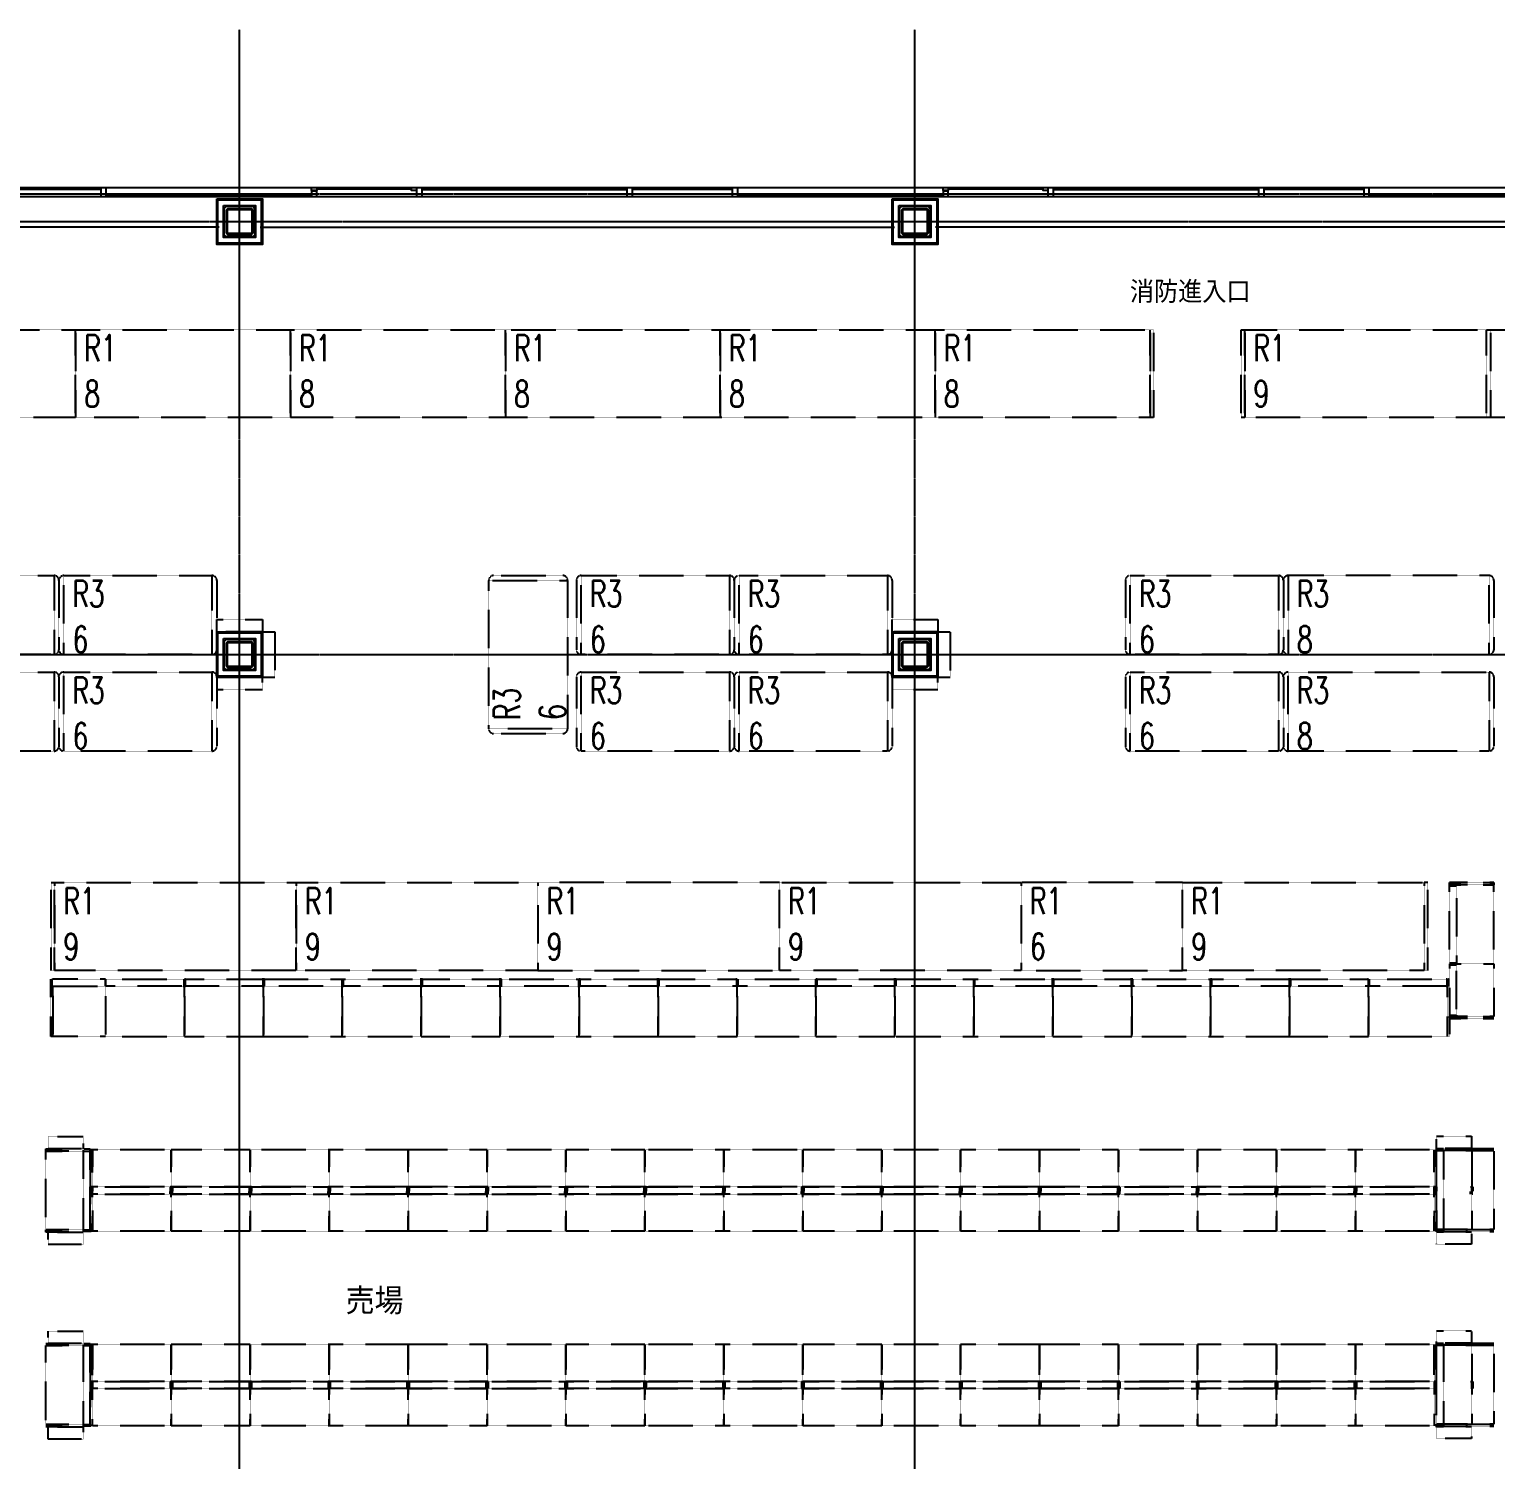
# Model space of a CAD drawing. Header units: millimetres. Extents: x 0 to 181737, y 0 to 59400.
# Drawn here: x 137617 to 154336, y 30149 to 46450 of the extents above; entities that cross this region are included whole.
import ezdxf
from ezdxf.enums import TextEntityAlignment as Align

# ---------------------------------------------------------------- set-up
doc = ezdxf.new("R2010")
doc.units = ezdxf.units.MM
doc.header["$LTSCALE"] = 0.2
doc.linetypes.add('CENTER', pattern=[50.8, 31.75, -6.35, 6.35, -6.35])
doc.linetypes.add('HIDDEN', pattern=[9.525, 6.35, -3.175])
doc.layers.get('Defpoints').update_dxf_attribs({"color": 5})
for name, color, linetype in [('A_什器', 9, 'HIDDEN'), ('A_室名', 8, 'Continuous'), ('A_建築', 8, 'Continuous')]:
    doc.layers.add(name, color=color, linetype=linetype)
doc.layers.add('A_通芯', color=8, linetype='CENTER', plot=False)
doc.styles.get("Standard").update_dxf_attribs({"font": 'simplex.shx', "width": 0.8, "bigfont": 'extfont2.shx'})

msp = doc.modelspace()

# ---------------------------------------------------------------- linework, layer by layer
at = {"layer": 'A_什器'}
for p, q in [((137954.78, 40170), (137954.78, 39380)), ((137954.78, 40170), (137954.78, 39380)), ((139754.78, 40170), (139754.78, 39380)), ((142909.78, 40225), (143699.78, 40225)), ((143854.78, 40170), (143854.78, 39380)), ((145654.78, 40170), (145654.78, 39380)), ((145654.78, 40170), (145654.78, 39380)), ((147454.78, 40170), (147454.78, 39380)), ((150114.8, 40170), (150114.8, 39380)), ((151914.8, 40170), (151914.8, 39380)), ((151914.8, 40170), (151914.8, 39380)), ((154314.8, 40170), (154314.8, 39380)), ((137954.78, 39070), (137954.78, 38280)), ((137954.78, 39070), (137954.78, 38280)), ((139754.78, 39070), (139754.78, 38280)), ((143854.78, 39070), (143854.78, 38280)), ((145654.78, 39070), (145654.78, 38280)), ((145654.78, 39070), (145654.78, 38280)), ((147454.78, 39070), (147454.78, 38280)), ((150114.8, 39070), (150114.8, 38280)), ((151914.8, 39070), (151914.8, 38280)), ((151914.8, 39070), (151914.8, 38280)), ((154314.8, 39070), (154314.8, 38280)), ((142909.78, 38425), (143699.78, 38425)), ((154314.75, 36725.1), (153810.75, 36725.1)), ((153810.75, 36700.1), (154314.75, 36700.1)), ((154314.75, 36700.1), (153890.75, 36700.1)), ((153810.75, 35200.1), (154314.75, 35200.1)), ((154314.75, 35175.1), (153810.75, 35175.1)), ((154314.75, 35200.1), (153890.75, 35200.1)), ((154063.26, 33671.9), (154063.26, 33256.67)), ((154050.26, 33176.67), (154050.26, 33256.67)), ((154050.26, 33256.67), (154063.26, 33256.67)), ((154063.26, 33176.67), (154050.26, 33176.67)), ((154063.26, 33176.67), (154063.26, 33256.67)), ((154063.26, 33176.67), (154063.26, 33256.67)), ((154063.26, 33256.67), (154076.26, 33256.67)), ((154063.26, 33256.67), (154063.26, 33176.67)), ((154063.26, 33256.67), (154063.26, 33176.67)), ((154063.26, 33176.67), (154063.26, 32771.9)), ((154076.26, 33176.67), (154063.26, 33176.67)), ((154076.26, 33256.67), (154076.26, 33176.67)), ((154063.26, 31453.56), (154063.26, 31038.34)), ((154050.26, 30958.34), (154050.26, 31038.34)), ((154050.26, 31038.34), (154063.26, 31038.34)), ((154063.26, 30958.34), (154050.26, 30958.34)), ((154063.26, 30958.34), (154063.26, 31038.34)), ((154063.26, 30958.34), (154063.26, 31038.34)), ((154063.26, 31038.34), (154076.26, 31038.34)), ((154063.26, 31038.34), (154063.26, 30958.34)), ((154063.26, 31038.34), (154063.26, 30958.34)), ((154063.26, 30958.34), (154063.26, 30553.56)), ((154076.26, 30958.34), (154063.26, 30958.34)), ((154076.26, 31038.34), (154076.26, 30958.34))]:
    msp.add_line(p, q, dxfattribs=at)
for points in [[(135694.75, 43025.05), (138144.75, 43025.05), (138144.75, 42025.05), (135694.75, 42025.05)], [(138144.75, 43025.05), (140594.75, 43025.05), (140594.75, 42025.05), (138144.75, 42025.05)], [(140594.75, 43025.05), (143044.75, 43025.05), (143044.75, 42025.05), (140594.75, 42025.05)], [(143044.75, 43025.05), (145494.75, 43025.05), (145494.75, 42025.05), (143044.75, 42025.05)], [(145494.75, 43025.05), (147944.75, 43025.05), (147944.75, 42025.05), (145494.75, 42025.05)], [(147944.75, 43025.05), (150394.75, 43025.05), (150394.75, 42025.05), (147944.75, 42025.05)], [(150394.75, 43025.05), (150434.75, 43025.05), (150434.75, 42025.05), (150394.75, 42025.05)], [(151434.75, 43025.05), (151474.75, 43025.05), (151474.75, 42025.05), (151434.75, 42025.05)], [(151474.75, 43025.05), (154275.71, 43025.05), (154275.71, 42025.05), (151474.75, 42025.05)], [(154229.75, 43025.05), (156374.75, 43025.05), (156374.75, 42025.05), (154229.75, 42025.05)], [(136209.78, 40225), (137899.78, 40225), (137899.78, 39325), (136209.78, 39325)], [(138009.78, 40225), (139699.78, 40225), (139699.78, 39325), (138009.78, 39325)], [(142854.78, 38480), (142854.78, 40170), (143754.78, 40170), (143754.78, 38480)], [(143909.78, 40225), (145599.78, 40225), (145599.78, 39325), (143909.78, 39325)], [(145709.78, 40225), (147399.78, 40225), (147399.78, 39325), (145709.78, 39325)], [(150169.8, 40225), (151859.8, 40225), (151859.8, 39325), (150169.8, 39325)], [(151969.8, 39325), (154259.8, 39325), (154259.8, 40225), (151969.8, 40225)], [(139754.78, 39724.99), (140274.77, 39724.99), (140274.77, 39584.99), (139754.78, 39584.99)], [(147454.78, 39724.99), (147974.77, 39724.99), (147974.77, 39584.99), (147454.78, 39584.99)], [(140274.77, 39584.99), (140414.77, 39584.99), (140414.77, 39065), (140274.77, 39065)], [(148114.77, 39065), (147974.77, 39065), (147974.77, 39585), (148114.77, 39585)], [(136209.78, 39125), (137899.78, 39125), (137899.78, 38225), (136209.78, 38225)], [(138009.78, 39125), (139699.78, 39125), (139699.78, 38225), (138009.78, 38225)], [(143909.78, 39125), (145599.78, 39125), (145599.78, 38225), (143909.78, 38225)], [(145709.78, 39125), (147399.78, 39125), (147399.78, 38225), (145709.78, 38225)], [(151859.8, 38225), (150169.8, 38225), (150169.8, 39125), (151859.8, 39125)], [(151969.8, 39125), (154259.8, 39125), (154259.8, 38225), (151969.8, 38225)], [(140274.77, 39065), (139754.78, 39065), (139754.78, 38925), (140274.77, 38925)], [(147974.77, 39065), (147454.78, 39065), (147454.78, 38925), (147974.77, 38925)], [(137865.75, 36725.1), (137905.75, 36725.1), (137905.75, 35725.1), (137865.75, 35725.1)], [(137905.75, 36725.1), (140660.75, 36725.1), (140660.75, 35725.1), (137905.75, 35725.1)], [(140660.75, 36725.1), (143415.75, 36725.1), (143415.75, 35725.1), (140660.75, 35725.1)], [(143415.75, 35725.1), (146170.75, 35725.1), (146170.75, 36725.1), (143415.75, 36725.1)], [(146170.75, 36725.1), (148925.75, 36725.1), (148925.75, 35725.1), (146170.75, 35725.1)], [(148925.75, 35725.1), (150765.75, 35725.1), (150765.75, 36725.1), (148925.75, 36725.1)], [(150765.75, 36725.1), (153520.75, 36725.1), (153520.75, 35725.1), (150765.75, 35725.1)], [(153520.75, 35725.1), (153560.75, 35725.1), (153560.75, 36725.1), (153520.75, 36725.1)], [(153810.75, 36700.1), (153810.75, 36725.1), (154314.75, 36725.1), (154314.75, 36700.1)], [(153890.75, 36700.1), (153890.75, 36713.1), (153810.75, 36713.1), (153810.75, 36700.1)], [(153810.75, 35800.1), (153810.75, 36700.1), (153890.75, 36700.1), (153890.75, 35800.1)], [(153890.75, 36687.1), (153890.75, 36700.1), (153810.75, 36700.1), (153810.75, 36687.1)], [(154314.75, 35800.1), (154314.75, 36700.1), (153890.75, 36700.1), (153890.75, 35800.1)], [(153890.75, 35813.1), (153890.75, 35800.1), (153810.75, 35800.1), (153810.75, 35813.1)], [(153890.75, 35800.1), (153890.75, 35813.1), (153810.75, 35813.1), (153810.75, 35800.1)], [(153890.75, 35800.1), (153890.75, 35787.1), (153810.75, 35787.1), (153810.75, 35800.1)], [(153810.75, 35800.1), (153810.75, 35200.1), (153890.75, 35200.1), (153890.75, 35800.1)], [(153890.75, 35787.1), (153890.75, 35800.1), (153810.75, 35800.1), (153810.75, 35787.1)], [(154314.75, 35800.1), (154314.75, 35200.1), (153890.75, 35200.1), (153890.75, 35800.1)], [(137885.75, 34971.1), (137860.75, 34971.1), (137860.75, 35625.1), (137885.75, 35625.1)], [(137885.75, 35545.1), (137872.75, 35545.1), (137872.75, 35625.1), (137885.75, 35625.1)], [(138485.75, 35625.1), (137885.75, 35625.1), (137885.75, 35545.1), (138485.75, 35545.1)], [(138472.75, 35545.1), (138485.75, 35545.1), (138485.75, 35625.1), (138472.75, 35625.1)], [(138498.75, 35545.1), (138485.75, 35545.1), (138485.75, 35625.1), (138498.75, 35625.1)], [(138485.75, 35625.1), (139385.75, 35625.1), (139385.75, 35545.1), (138485.75, 35545.1)], [(139372.75, 35545.1), (139385.75, 35545.1), (139385.75, 35625.1), (139372.75, 35625.1)], [(139385.75, 35545.1), (139398.75, 35545.1), (139398.75, 35625.1), (139385.75, 35625.1)], [(139385.75, 35625.1), (140285.75, 35625.1), (140285.75, 35545.1), (139385.75, 35545.1)], [(140272.75, 35545.1), (140285.75, 35545.1), (140285.75, 35625.1), (140272.75, 35625.1)], [(140285.75, 35545.1), (140298.75, 35545.1), (140298.75, 35625.1), (140285.75, 35625.1)], [(140285.75, 35625.1), (141185.75, 35625.1), (141185.75, 35545.1), (140285.75, 35545.1)], [(141172.75, 35545.1), (141185.75, 35545.1), (141185.75, 35625.1), (141172.75, 35625.1)], [(141185.75, 35545.1), (141198.75, 35545.1), (141198.75, 35625.1), (141185.75, 35625.1)], [(141185.75, 35625.1), (142085.75, 35625.1), (142085.75, 35545.1), (141185.75, 35545.1)], [(142072.75, 35545.1), (142085.75, 35545.1), (142085.75, 35625.1), (142072.75, 35625.1)], [(142085.75, 35545.1), (142098.75, 35545.1), (142098.75, 35625.1), (142085.75, 35625.1)], [(142085.75, 35625.1), (142985.75, 35625.1), (142985.75, 35545.1), (142085.75, 35545.1)], [(142972.75, 35545.1), (142985.75, 35545.1), (142985.75, 35625.1), (142972.75, 35625.1)], [(142985.75, 35545.1), (142998.75, 35545.1), (142998.75, 35625.1), (142985.75, 35625.1)], [(142985.75, 35625.1), (143885.75, 35625.1), (143885.75, 35545.1), (142985.75, 35545.1)], [(143872.75, 35545.1), (143885.75, 35545.1), (143885.75, 35625.1), (143872.75, 35625.1)], [(143885.75, 35545.1), (143898.75, 35545.1), (143898.75, 35625.1), (143885.75, 35625.1)], [(143885.75, 35625.1), (144785.75, 35625.1), (144785.75, 35545.1), (143885.75, 35545.1)], [(144772.75, 35545.1), (144785.75, 35545.1), (144785.75, 35625.1), (144772.75, 35625.1)], [(144785.75, 35545.1), (144798.75, 35545.1), (144798.75, 35625.1), (144785.75, 35625.1)], [(144785.75, 35625.1), (145685.75, 35625.1), (145685.75, 35545.1), (144785.75, 35545.1)], [(145672.75, 35545.1), (145685.75, 35545.1), (145685.75, 35625.1), (145672.75, 35625.1)], [(145685.75, 35545.1), (145698.75, 35545.1), (145698.75, 35625.1), (145685.75, 35625.1)], [(145685.75, 35625.1), (146585.75, 35625.1), (146585.75, 35545.1), (145685.75, 35545.1)], [(146572.75, 35545.1), (146585.75, 35545.1), (146585.75, 35625.1), (146572.75, 35625.1)], [(146585.75, 35545.1), (146598.75, 35545.1), (146598.75, 35625.1), (146585.75, 35625.1)], [(146585.75, 35625.1), (147485.75, 35625.1), (147485.75, 35545.1), (146585.75, 35545.1)], [(147472.75, 35545.1), (147485.75, 35545.1), (147485.75, 35625.1), (147472.75, 35625.1)], [(147485.75, 35545.1), (147498.75, 35545.1), (147498.75, 35625.1), (147485.75, 35625.1)], [(147485.75, 35625.1), (148385.75, 35625.1), (148385.75, 35545.1), (147485.75, 35545.1)], [(148372.75, 35545.1), (148385.75, 35545.1), (148385.75, 35625.1), (148372.75, 35625.1)], [(148385.75, 35545.1), (148398.75, 35545.1), (148398.75, 35625.1), (148385.75, 35625.1)], [(148385.75, 35625.1), (149285.75, 35625.1), (149285.75, 35545.1), (148385.75, 35545.1)], [(149272.75, 35545.1), (149285.75, 35545.1), (149285.75, 35625.1), (149272.75, 35625.1)], [(149285.75, 35545.1), (149298.75, 35545.1), (149298.75, 35625.1), (149285.75, 35625.1)], [(149285.75, 35625.1), (150185.75, 35625.1), (150185.75, 35545.1), (149285.75, 35545.1)], [(150172.75, 35545.1), (150185.75, 35545.1), (150185.75, 35625.1), (150172.75, 35625.1)], [(150185.75, 35545.1), (150198.75, 35545.1), (150198.75, 35625.1), (150185.75, 35625.1)], [(150185.75, 35625.1), (151085.75, 35625.1), (151085.75, 35545.1), (150185.75, 35545.1)], [(151072.75, 35545.1), (151085.75, 35545.1), (151085.75, 35625.1), (151072.75, 35625.1)], [(151085.75, 35545.1), (151098.75, 35545.1), (151098.75, 35625.1), (151085.75, 35625.1)], [(151085.75, 35625.1), (151985.75, 35625.1), (151985.75, 35545.1), (151085.75, 35545.1)], [(151972.75, 35545.1), (151985.75, 35545.1), (151985.75, 35625.1), (151972.75, 35625.1)], [(151985.75, 35545.1), (151998.75, 35545.1), (151998.75, 35625.1), (151985.75, 35625.1)], [(151985.75, 35625.1), (152885.75, 35625.1), (152885.75, 35545.1), (151985.75, 35545.1)], [(152872.75, 35545.1), (152885.75, 35545.1), (152885.75, 35625.1), (152872.75, 35625.1)], [(152885.75, 35545.1), (152898.75, 35545.1), (152898.75, 35625.1), (152885.75, 35625.1)], [(152885.75, 35625.1), (153785.75, 35625.1), (153785.75, 35545.1), (152885.75, 35545.1)], [(153772.75, 35545.1), (153785.75, 35545.1), (153785.75, 35625.1), (153772.75, 35625.1)], [(153785.75, 35545.1), (153798.75, 35545.1), (153798.75, 35625.1), (153785.75, 35625.1)], [(153785.75, 35625.1), (153810.75, 35625.1), (153810.75, 34971.1), (153785.75, 34971.1)], [(138485.75, 34971.1), (137885.75, 34971.1), (137885.75, 35545.1), (138485.75, 35545.1)], [(138485.75, 34971.1), (139385.75, 34971.1), (139385.75, 35545.1), (138485.75, 35545.1)], [(139385.75, 34971.1), (140285.75, 34971.1), (140285.75, 35545.1), (139385.75, 35545.1)], [(140285.75, 34971.1), (141185.75, 34971.1), (141185.75, 35545.1), (140285.75, 35545.1)], [(141185.75, 34971.1), (142085.75, 34971.1), (142085.75, 35545.1), (141185.75, 35545.1)], [(142085.75, 34971.1), (142985.75, 34971.1), (142985.75, 35545.1), (142085.75, 35545.1)], [(142985.75, 34971.1), (143885.75, 34971.1), (143885.75, 35545.1), (142985.75, 35545.1)], [(143885.75, 34971.1), (144785.75, 34971.1), (144785.75, 35545.1), (143885.75, 35545.1)], [(144785.75, 34971.1), (145685.75, 34971.1), (145685.75, 35545.1), (144785.75, 35545.1)], [(145685.75, 34971.1), (146585.75, 34971.1), (146585.75, 35545.1), (145685.75, 35545.1)], [(146585.75, 34971.1), (147485.75, 34971.1), (147485.75, 35545.1), (146585.75, 35545.1)], [(147485.75, 34971.1), (148385.75, 34971.1), (148385.75, 35545.1), (147485.75, 35545.1)], [(148385.75, 34971.1), (149285.75, 34971.1), (149285.75, 35545.1), (148385.75, 35545.1)], [(149285.75, 34971.1), (150185.75, 34971.1), (150185.75, 35545.1), (149285.75, 35545.1)], [(150185.75, 34971.1), (151085.75, 34971.1), (151085.75, 35545.1), (150185.75, 35545.1)], [(151085.75, 34971.1), (151985.75, 34971.1), (151985.75, 35545.1), (151085.75, 35545.1)], [(151985.75, 34971.1), (152885.75, 34971.1), (152885.75, 35545.1), (151985.75, 35545.1)], [(152885.75, 34971.1), (153785.75, 34971.1), (153785.75, 35545.1), (152885.75, 35545.1)], [(153890.75, 35213.1), (153890.75, 35200.1), (153810.75, 35200.1), (153810.75, 35213.1)], [(153890.75, 35200.1), (153890.75, 35187.1), (153810.75, 35187.1), (153810.75, 35200.1)], [(153810.75, 35200.1), (153810.75, 35175.1), (154314.75, 35175.1), (154314.75, 35200.1)], [(137832.28, 33831.67), (138232.28, 33831.67), (138232.28, 33691.67), (137832.28, 33691.67)], [(153660.75, 33836.9), (154060.75, 33836.9), (154060.75, 33696.9), (153660.75, 33696.9)], [(137806.75, 33691.67), (138310.75, 33691.67), (138310.75, 33666.67), (137806.75, 33666.67)], [(137806.75, 33666.67), (138310.75, 33666.67), (138310.75, 32766.67), (137806.75, 32766.67)], [(138310.75, 33679.17), (138230.75, 33679.17), (138230.75, 32753.67), (138310.75, 32753.67)], [(138335.75, 33680.67), (138310.75, 33680.67), (138310.75, 33176.67), (138335.75, 33176.67)], [(139235.75, 33680.67), (138335.75, 33680.67), (138335.75, 33256.67), (139235.75, 33256.67)], [(140135.75, 33680.67), (139235.75, 33680.67), (139235.75, 33256.67), (140135.75, 33256.67)], [(141035.75, 33680.67), (140135.75, 33680.67), (140135.75, 33256.67), (141035.75, 33256.67)], [(141935.75, 33680.67), (141035.75, 33680.67), (141035.75, 33256.67), (141935.75, 33256.67)], [(142835.75, 33680.67), (141935.75, 33680.67), (141935.75, 33256.67), (142835.75, 33256.67)], [(143735.75, 33680.67), (142835.75, 33680.67), (142835.75, 33256.67), (143735.75, 33256.67)], [(144635.75, 33680.67), (143735.75, 33680.67), (143735.75, 33256.67), (144635.75, 33256.67)], [(145535.75, 33680.67), (144635.75, 33680.67), (144635.75, 33256.67), (145535.75, 33256.67)], [(146435.75, 33680.67), (145535.75, 33680.67), (145535.75, 33256.67), (146435.75, 33256.67)], [(147335.75, 33680.67), (146435.75, 33680.67), (146435.75, 33256.67), (147335.75, 33256.67)], [(148235.75, 33680.67), (147335.75, 33680.67), (147335.75, 33256.67), (148235.75, 33256.67)], [(149135.75, 33680.67), (148235.75, 33680.67), (148235.75, 33256.67), (149135.75, 33256.67)], [(150035.75, 33680.67), (149135.75, 33680.67), (149135.75, 33256.67), (150035.75, 33256.67)], [(150935.75, 33680.67), (150035.75, 33680.67), (150035.75, 33256.67), (150935.75, 33256.67)], [(151835.75, 33680.67), (150935.75, 33680.67), (150935.75, 33256.67), (151835.75, 33256.67)], [(152735.75, 33680.67), (151835.75, 33680.67), (151835.75, 33256.67), (152735.75, 33256.67)], [(153635.75, 33680.67), (152735.75, 33680.67), (152735.75, 33256.67), (153635.75, 33256.67)], [(153660.75, 33680.67), (153635.75, 33680.67), (153635.75, 33176.67), (153660.75, 33176.67)], [(153660.75, 33696.9), (154314.75, 33696.9), (154314.75, 33671.9), (153660.75, 33671.9)], [(153660.75, 33684.9), (153740.75, 33684.9), (153740.75, 32758.9), (153660.75, 32758.9)], [(153660.75, 33671.9), (154314.75, 33671.9), (154314.75, 32771.9), (153660.75, 32771.9)], [(138335.75, 32752.67), (138310.75, 32752.67), (138310.75, 33256.67), (138335.75, 33256.67)], [(138335.75, 33176.67), (138322.75, 33176.67), (138322.75, 33256.67), (138335.75, 33256.67)], [(138335.75, 33256.67), (138322.75, 33256.67), (138322.75, 33176.67), (138335.75, 33176.67)], [(139235.75, 33256.67), (138335.75, 33256.67), (138335.75, 33176.67), (139235.75, 33176.67)], [(139235.75, 33176.67), (138335.75, 33176.67), (138335.75, 33256.67), (139235.75, 33256.67)], [(139235.75, 32752.67), (138335.75, 32752.67), (138335.75, 33176.67), (139235.75, 33176.67)], [(139235.75, 33176.67), (139222.75, 33176.67), (139222.75, 33256.67), (139235.75, 33256.67)], [(139235.75, 33256.67), (139222.75, 33256.67), (139222.75, 33176.67), (139235.75, 33176.67)], [(139235.75, 33176.67), (139248.75, 33176.67), (139248.75, 33256.67), (139235.75, 33256.67)], [(139235.75, 33256.67), (139248.75, 33256.67), (139248.75, 33176.67), (139235.75, 33176.67)], [(140135.75, 33256.67), (139235.75, 33256.67), (139235.75, 33176.67), (140135.75, 33176.67)], [(140135.75, 33176.67), (139235.75, 33176.67), (139235.75, 33256.67), (140135.75, 33256.67)], [(140135.75, 32752.67), (139235.75, 32752.67), (139235.75, 33176.67), (140135.75, 33176.67)], [(140135.75, 33176.67), (140122.75, 33176.67), (140122.75, 33256.67), (140135.75, 33256.67)], [(140135.75, 33256.67), (140122.75, 33256.67), (140122.75, 33176.67), (140135.75, 33176.67)], [(141035.75, 33256.67), (140135.75, 33256.67), (140135.75, 33176.67), (141035.75, 33176.67)], [(140148.75, 33176.67), (140135.75, 33176.67), (140135.75, 33256.67), (140148.75, 33256.67)], [(141035.75, 33176.67), (140135.75, 33176.67), (140135.75, 33256.67), (141035.75, 33256.67)], [(140148.75, 33256.67), (140135.75, 33256.67), (140135.75, 33176.67), (140148.75, 33176.67)], [(141035.75, 32752.67), (140135.75, 32752.67), (140135.75, 33176.67), (141035.75, 33176.67)], [(141035.75, 33176.67), (141022.75, 33176.67), (141022.75, 33256.67), (141035.75, 33256.67)], [(141035.75, 33256.67), (141022.75, 33256.67), (141022.75, 33176.67), (141035.75, 33176.67)], [(141935.75, 33256.67), (141035.75, 33256.67), (141035.75, 33176.67), (141935.75, 33176.67)], [(141048.75, 33176.67), (141035.75, 33176.67), (141035.75, 33256.67), (141048.75, 33256.67)], [(141935.75, 33176.67), (141035.75, 33176.67), (141035.75, 33256.67), (141935.75, 33256.67)], [(141048.75, 33256.67), (141035.75, 33256.67), (141035.75, 33176.67), (141048.75, 33176.67)], [(141935.75, 32752.67), (141035.75, 32752.67), (141035.75, 33176.67), (141935.75, 33176.67)], [(141935.75, 33176.67), (141922.75, 33176.67), (141922.75, 33256.67), (141935.75, 33256.67)], [(141935.75, 33256.67), (141922.75, 33256.67), (141922.75, 33176.67), (141935.75, 33176.67)], [(141948.75, 33176.67), (141935.75, 33176.67), (141935.75, 33256.67), (141948.75, 33256.67)], [(141948.75, 33256.67), (141935.75, 33256.67), (141935.75, 33176.67), (141948.75, 33176.67)], [(142835.75, 33256.67), (141935.75, 33256.67), (141935.75, 33176.67), (142835.75, 33176.67)], [(142835.75, 33176.67), (141935.75, 33176.67), (141935.75, 33256.67), (142835.75, 33256.67)], [(142835.75, 32752.67), (141935.75, 32752.67), (141935.75, 33176.67), (142835.75, 33176.67)], [(142835.75, 33176.67), (142822.75, 33176.67), (142822.75, 33256.67), (142835.75, 33256.67)], [(142835.75, 33256.67), (142822.75, 33256.67), (142822.75, 33176.67), (142835.75, 33176.67)], [(143735.75, 33256.67), (142835.75, 33256.67), (142835.75, 33176.67), (143735.75, 33176.67)], [(142848.75, 33176.67), (142835.75, 33176.67), (142835.75, 33256.67), (142848.75, 33256.67)], [(143735.75, 33176.67), (142835.75, 33176.67), (142835.75, 33256.67), (143735.75, 33256.67)], [(142848.75, 33256.67), (142835.75, 33256.67), (142835.75, 33176.67), (142848.75, 33176.67)], [(143735.75, 32752.67), (142835.75, 32752.67), (142835.75, 33176.67), (143735.75, 33176.67)], [(143735.75, 33176.67), (143722.75, 33176.67), (143722.75, 33256.67), (143735.75, 33256.67)], [(143735.75, 33256.67), (143722.75, 33256.67), (143722.75, 33176.67), (143735.75, 33176.67)], [(144635.75, 33256.67), (143735.75, 33256.67), (143735.75, 33176.67), (144635.75, 33176.67)], [(143748.75, 33176.67), (143735.75, 33176.67), (143735.75, 33256.67), (143748.75, 33256.67)], [(144635.75, 33176.67), (143735.75, 33176.67), (143735.75, 33256.67), (144635.75, 33256.67)], [(143748.75, 33256.67), (143735.75, 33256.67), (143735.75, 33176.67), (143748.75, 33176.67)], [(144635.75, 32752.67), (143735.75, 32752.67), (143735.75, 33176.67), (144635.75, 33176.67)], [(144635.75, 33176.67), (144622.75, 33176.67), (144622.75, 33256.67), (144635.75, 33256.67)], [(144635.75, 33256.67), (144622.75, 33256.67), (144622.75, 33176.67), (144635.75, 33176.67)], [(144648.75, 33176.67), (144635.75, 33176.67), (144635.75, 33256.67), (144648.75, 33256.67)], [(144648.75, 33256.67), (144635.75, 33256.67), (144635.75, 33176.67), (144648.75, 33176.67)], [(145535.75, 33256.67), (144635.75, 33256.67), (144635.75, 33176.67), (145535.75, 33176.67)], [(145535.75, 33176.67), (144635.75, 33176.67), (144635.75, 33256.67), (145535.75, 33256.67)], [(145535.75, 32752.67), (144635.75, 32752.67), (144635.75, 33176.67), (145535.75, 33176.67)], [(145535.75, 33176.67), (145522.75, 33176.67), (145522.75, 33256.67), (145535.75, 33256.67)], [(145535.75, 33256.67), (145522.75, 33256.67), (145522.75, 33176.67), (145535.75, 33176.67)], [(146435.75, 33256.67), (145535.75, 33256.67), (145535.75, 33176.67), (146435.75, 33176.67)], [(145548.75, 33176.67), (145535.75, 33176.67), (145535.75, 33256.67), (145548.75, 33256.67)], [(146435.75, 33176.67), (145535.75, 33176.67), (145535.75, 33256.67), (146435.75, 33256.67)], [(145548.75, 33256.67), (145535.75, 33256.67), (145535.75, 33176.67), (145548.75, 33176.67)], [(146435.75, 32752.67), (145535.75, 32752.67), (145535.75, 33176.67), (146435.75, 33176.67)], [(146435.75, 33176.67), (146422.75, 33176.67), (146422.75, 33256.67), (146435.75, 33256.67)], [(146435.75, 33256.67), (146422.75, 33256.67), (146422.75, 33176.67), (146435.75, 33176.67)], [(147335.75, 33256.67), (146435.75, 33256.67), (146435.75, 33176.67), (147335.75, 33176.67)], [(146448.75, 33176.67), (146435.75, 33176.67), (146435.75, 33256.67), (146448.75, 33256.67)], [(147335.75, 33176.67), (146435.75, 33176.67), (146435.75, 33256.67), (147335.75, 33256.67)], [(146448.75, 33256.67), (146435.75, 33256.67), (146435.75, 33176.67), (146448.75, 33176.67)], [(147335.75, 32752.67), (146435.75, 32752.67), (146435.75, 33176.67), (147335.75, 33176.67)], [(147335.75, 33176.67), (147322.75, 33176.67), (147322.75, 33256.67), (147335.75, 33256.67)], [(147335.75, 33256.67), (147322.75, 33256.67), (147322.75, 33176.67), (147335.75, 33176.67)], [(147348.75, 33176.67), (147335.75, 33176.67), (147335.75, 33256.67), (147348.75, 33256.67)], [(147348.75, 33256.67), (147335.75, 33256.67), (147335.75, 33176.67), (147348.75, 33176.67)], [(148235.75, 33256.67), (147335.75, 33256.67), (147335.75, 33176.67), (148235.75, 33176.67)], [(148235.75, 33176.67), (147335.75, 33176.67), (147335.75, 33256.67), (148235.75, 33256.67)], [(148235.75, 32752.67), (147335.75, 32752.67), (147335.75, 33176.67), (148235.75, 33176.67)], [(148235.75, 33176.67), (148222.75, 33176.67), (148222.75, 33256.67), (148235.75, 33256.67)], [(148235.75, 33256.67), (148222.75, 33256.67), (148222.75, 33176.67), (148235.75, 33176.67)], [(149135.75, 33256.67), (148235.75, 33256.67), (148235.75, 33176.67), (149135.75, 33176.67)], [(148248.75, 33176.67), (148235.75, 33176.67), (148235.75, 33256.67), (148248.75, 33256.67)], [(149135.75, 33176.67), (148235.75, 33176.67), (148235.75, 33256.67), (149135.75, 33256.67)], [(148248.75, 33256.67), (148235.75, 33256.67), (148235.75, 33176.67), (148248.75, 33176.67)], [(149135.75, 32752.67), (148235.75, 32752.67), (148235.75, 33176.67), (149135.75, 33176.67)], [(149135.75, 33176.67), (149122.75, 33176.67), (149122.75, 33256.67), (149135.75, 33256.67)], [(149135.75, 33256.67), (149122.75, 33256.67), (149122.75, 33176.67), (149135.75, 33176.67)], [(150035.75, 33256.67), (149135.75, 33256.67), (149135.75, 33176.67), (150035.75, 33176.67)], [(149148.75, 33176.67), (149135.75, 33176.67), (149135.75, 33256.67), (149148.75, 33256.67)], [(150035.75, 33176.67), (149135.75, 33176.67), (149135.75, 33256.67), (150035.75, 33256.67)], [(149148.75, 33256.67), (149135.75, 33256.67), (149135.75, 33176.67), (149148.75, 33176.67)], [(150035.75, 32752.67), (149135.75, 32752.67), (149135.75, 33176.67), (150035.75, 33176.67)], [(150035.75, 33176.67), (150022.75, 33176.67), (150022.75, 33256.67), (150035.75, 33256.67)], [(150035.75, 33256.67), (150022.75, 33256.67), (150022.75, 33176.67), (150035.75, 33176.67)], [(150048.75, 33176.67), (150035.75, 33176.67), (150035.75, 33256.67), (150048.75, 33256.67)], [(150048.75, 33256.67), (150035.75, 33256.67), (150035.75, 33176.67), (150048.75, 33176.67)], [(150935.75, 33256.67), (150035.75, 33256.67), (150035.75, 33176.67), (150935.75, 33176.67)], [(150935.75, 33176.67), (150035.75, 33176.67), (150035.75, 33256.67), (150935.75, 33256.67)], [(150935.75, 32752.67), (150035.75, 32752.67), (150035.75, 33176.67), (150935.75, 33176.67)], [(150935.75, 33176.67), (150922.75, 33176.67), (150922.75, 33256.67), (150935.75, 33256.67)], [(150935.75, 33256.67), (150922.75, 33256.67), (150922.75, 33176.67), (150935.75, 33176.67)], [(151835.75, 33256.67), (150935.75, 33256.67), (150935.75, 33176.67), (151835.75, 33176.67)], [(150948.75, 33176.67), (150935.75, 33176.67), (150935.75, 33256.67), (150948.75, 33256.67)], [(151835.75, 33176.67), (150935.75, 33176.67), (150935.75, 33256.67), (151835.75, 33256.67)], [(150948.75, 33256.67), (150935.75, 33256.67), (150935.75, 33176.67), (150948.75, 33176.67)], [(151835.75, 32752.67), (150935.75, 32752.67), (150935.75, 33176.67), (151835.75, 33176.67)], [(151835.75, 33176.67), (151822.75, 33176.67), (151822.75, 33256.67), (151835.75, 33256.67)], [(151835.75, 33256.67), (151822.75, 33256.67), (151822.75, 33176.67), (151835.75, 33176.67)], [(152735.75, 33256.67), (151835.75, 33256.67), (151835.75, 33176.67), (152735.75, 33176.67)], [(151848.75, 33176.67), (151835.75, 33176.67), (151835.75, 33256.67), (151848.75, 33256.67)], [(152735.75, 33176.67), (151835.75, 33176.67), (151835.75, 33256.67), (152735.75, 33256.67)], [(151848.75, 33256.67), (151835.75, 33256.67), (151835.75, 33176.67), (151848.75, 33176.67)], [(152735.75, 32752.67), (151835.75, 32752.67), (151835.75, 33176.67), (152735.75, 33176.67)], [(152735.75, 33176.67), (152722.75, 33176.67), (152722.75, 33256.67), (152735.75, 33256.67)], [(152735.75, 33256.67), (152722.75, 33256.67), (152722.75, 33176.67), (152735.75, 33176.67)], [(152748.75, 33176.67), (152735.75, 33176.67), (152735.75, 33256.67), (152748.75, 33256.67)], [(152748.75, 33256.67), (152735.75, 33256.67), (152735.75, 33176.67), (152748.75, 33176.67)], [(153635.75, 33256.67), (152735.75, 33256.67), (152735.75, 33176.67), (153635.75, 33176.67)], [(153635.75, 33176.67), (152735.75, 33176.67), (152735.75, 33256.67), (153635.75, 33256.67)], [(153635.75, 32752.67), (152735.75, 32752.67), (152735.75, 33176.67), (153635.75, 33176.67)], [(153648.75, 33176.67), (153635.75, 33176.67), (153635.75, 33256.67), (153648.75, 33256.67)], [(153648.75, 33256.67), (153635.75, 33256.67), (153635.75, 33176.67), (153648.75, 33176.67)], [(153660.75, 32752.67), (153635.75, 32752.67), (153635.75, 33256.67), (153660.75, 33256.67)], [(153660.75, 32771.9), (154314.75, 32771.9), (154314.75, 32746.9), (153660.75, 32746.9)], [(138310.75, 32741.67), (137806.75, 32741.67), (137806.75, 32766.67), (138310.75, 32766.67)], [(137832.28, 32741.67), (138232.28, 32741.67), (138232.28, 32601.67), (137832.28, 32601.67)], [(154060.75, 32606.9), (153660.75, 32606.9), (153660.75, 32746.9), (154060.75, 32746.9)], [(137832.28, 31613.34), (138232.28, 31613.34), (138232.28, 31473.34), (137832.28, 31473.34)], [(153660.75, 31618.56), (154060.75, 31618.56), (154060.75, 31478.56), (153660.75, 31478.56)], [(137806.75, 31473.34), (138310.75, 31473.34), (138310.75, 31448.34), (137806.75, 31448.34)], [(137806.75, 31448.34), (138310.75, 31448.34), (138310.75, 30548.34), (137806.75, 30548.34)], [(138310.75, 31460.84), (138230.75, 31460.84), (138230.75, 30535.34), (138310.75, 30535.34)], [(138335.75, 31462.34), (138310.75, 31462.34), (138310.75, 30958.34), (138335.75, 30958.34)], [(139235.75, 31462.34), (138335.75, 31462.34), (138335.75, 31038.34), (139235.75, 31038.34)], [(140135.75, 31462.34), (139235.75, 31462.34), (139235.75, 31038.34), (140135.75, 31038.34)], [(141035.75, 31462.34), (140135.75, 31462.34), (140135.75, 31038.34), (141035.75, 31038.34)], [(141935.75, 31462.34), (141035.75, 31462.34), (141035.75, 31038.34), (141935.75, 31038.34)], [(142835.75, 31462.34), (141935.75, 31462.34), (141935.75, 31038.34), (142835.75, 31038.34)], [(143735.75, 31462.34), (142835.75, 31462.34), (142835.75, 31038.34), (143735.75, 31038.34)], [(144635.75, 31462.34), (143735.75, 31462.34), (143735.75, 31038.34), (144635.75, 31038.34)], [(145535.75, 31462.34), (144635.75, 31462.34), (144635.75, 31038.34), (145535.75, 31038.34)], [(146435.75, 31462.34), (145535.75, 31462.34), (145535.75, 31038.34), (146435.75, 31038.34)], [(147335.75, 31462.34), (146435.75, 31462.34), (146435.75, 31038.34), (147335.75, 31038.34)], [(148235.75, 31462.34), (147335.75, 31462.34), (147335.75, 31038.34), (148235.75, 31038.34)], [(149135.75, 31462.34), (148235.75, 31462.34), (148235.75, 31038.34), (149135.75, 31038.34)], [(150035.75, 31462.34), (149135.75, 31462.34), (149135.75, 31038.34), (150035.75, 31038.34)], [(150935.75, 31462.34), (150035.75, 31462.34), (150035.75, 31038.34), (150935.75, 31038.34)], [(151835.75, 31462.34), (150935.75, 31462.34), (150935.75, 31038.34), (151835.75, 31038.34)], [(152735.75, 31462.34), (151835.75, 31462.34), (151835.75, 31038.34), (152735.75, 31038.34)], [(153635.75, 31462.34), (152735.75, 31462.34), (152735.75, 31038.34), (153635.75, 31038.34)], [(153660.75, 31462.34), (153635.75, 31462.34), (153635.75, 30958.34), (153660.75, 30958.34)], [(153660.75, 31478.56), (154314.75, 31478.56), (154314.75, 31453.56), (153660.75, 31453.56)], [(153660.75, 31466.56), (153740.75, 31466.56), (153740.75, 30540.56), (153660.75, 30540.56)], [(153660.75, 31453.56), (154314.75, 31453.56), (154314.75, 30553.56), (153660.75, 30553.56)], [(138335.75, 30958.34), (138322.75, 30958.34), (138322.75, 31038.34), (138335.75, 31038.34)], [(138335.75, 31038.34), (138322.75, 31038.34), (138322.75, 30958.34), (138335.75, 30958.34)], [(139235.75, 31038.34), (138335.75, 31038.34), (138335.75, 30958.34), (139235.75, 30958.34)], [(139235.75, 30958.34), (138335.75, 30958.34), (138335.75, 31038.34), (139235.75, 31038.34)], [(139235.75, 30534.34), (138335.75, 30534.34), (138335.75, 30958.34), (139235.75, 30958.34)], [(139235.75, 30958.34), (139222.75, 30958.34), (139222.75, 31038.34), (139235.75, 31038.34)], [(139235.75, 31038.34), (139222.75, 31038.34), (139222.75, 30958.34), (139235.75, 30958.34)], [(139235.75, 30958.34), (139248.75, 30958.34), (139248.75, 31038.34), (139235.75, 31038.34)], [(139235.75, 31038.34), (139248.75, 31038.34), (139248.75, 30958.34), (139235.75, 30958.34)], [(140135.75, 31038.34), (139235.75, 31038.34), (139235.75, 30958.34), (140135.75, 30958.34)], [(140135.75, 30958.34), (139235.75, 30958.34), (139235.75, 31038.34), (140135.75, 31038.34)], [(140135.75, 30534.34), (139235.75, 30534.34), (139235.75, 30958.34), (140135.75, 30958.34)], [(140135.75, 30958.34), (140122.75, 30958.34), (140122.75, 31038.34), (140135.75, 31038.34)], [(140135.75, 31038.34), (140122.75, 31038.34), (140122.75, 30958.34), (140135.75, 30958.34)], [(141035.75, 31038.34), (140135.75, 31038.34), (140135.75, 30958.34), (141035.75, 30958.34)], [(140148.75, 30958.34), (140135.75, 30958.34), (140135.75, 31038.34), (140148.75, 31038.34)], [(141035.75, 30958.34), (140135.75, 30958.34), (140135.75, 31038.34), (141035.75, 31038.34)], [(140148.75, 31038.34), (140135.75, 31038.34), (140135.75, 30958.34), (140148.75, 30958.34)], [(141035.75, 30534.34), (140135.75, 30534.34), (140135.75, 30958.34), (141035.75, 30958.34)], [(141035.75, 30958.34), (141022.75, 30958.34), (141022.75, 31038.34), (141035.75, 31038.34)], [(141035.75, 31038.34), (141022.75, 31038.34), (141022.75, 30958.34), (141035.75, 30958.34)], [(141935.75, 31038.34), (141035.75, 31038.34), (141035.75, 30958.34), (141935.75, 30958.34)], [(141048.75, 30958.34), (141035.75, 30958.34), (141035.75, 31038.34), (141048.75, 31038.34)], [(141935.75, 30958.34), (141035.75, 30958.34), (141035.75, 31038.34), (141935.75, 31038.34)], [(141048.75, 31038.34), (141035.75, 31038.34), (141035.75, 30958.34), (141048.75, 30958.34)], [(141935.75, 30534.34), (141035.75, 30534.34), (141035.75, 30958.34), (141935.75, 30958.34)], [(141935.75, 30958.34), (141922.75, 30958.34), (141922.75, 31038.34), (141935.75, 31038.34)], [(141935.75, 31038.34), (141922.75, 31038.34), (141922.75, 30958.34), (141935.75, 30958.34)], [(141948.75, 30958.34), (141935.75, 30958.34), (141935.75, 31038.34), (141948.75, 31038.34)], [(141948.75, 31038.34), (141935.75, 31038.34), (141935.75, 30958.34), (141948.75, 30958.34)], [(142835.75, 31038.34), (141935.75, 31038.34), (141935.75, 30958.34), (142835.75, 30958.34)], [(142835.75, 30958.34), (141935.75, 30958.34), (141935.75, 31038.34), (142835.75, 31038.34)], [(142835.75, 30534.34), (141935.75, 30534.34), (141935.75, 30958.34), (142835.75, 30958.34)], [(142835.75, 30958.34), (142822.75, 30958.34), (142822.75, 31038.34), (142835.75, 31038.34)], [(142835.75, 31038.34), (142822.75, 31038.34), (142822.75, 30958.34), (142835.75, 30958.34)], [(143735.75, 31038.34), (142835.75, 31038.34), (142835.75, 30958.34), (143735.75, 30958.34)], [(142848.75, 30958.34), (142835.75, 30958.34), (142835.75, 31038.34), (142848.75, 31038.34)], [(143735.75, 30958.34), (142835.75, 30958.34), (142835.75, 31038.34), (143735.75, 31038.34)], [(142848.75, 31038.34), (142835.75, 31038.34), (142835.75, 30958.34), (142848.75, 30958.34)], [(143735.75, 30534.34), (142835.75, 30534.34), (142835.75, 30958.34), (143735.75, 30958.34)], [(143735.75, 30958.34), (143722.75, 30958.34), (143722.75, 31038.34), (143735.75, 31038.34)], [(143735.75, 31038.34), (143722.75, 31038.34), (143722.75, 30958.34), (143735.75, 30958.34)], [(144635.75, 31038.34), (143735.75, 31038.34), (143735.75, 30958.34), (144635.75, 30958.34)], [(143748.75, 30958.34), (143735.75, 30958.34), (143735.75, 31038.34), (143748.75, 31038.34)], [(144635.75, 30958.34), (143735.75, 30958.34), (143735.75, 31038.34), (144635.75, 31038.34)], [(143748.75, 31038.34), (143735.75, 31038.34), (143735.75, 30958.34), (143748.75, 30958.34)], [(144635.75, 30534.34), (143735.75, 30534.34), (143735.75, 30958.34), (144635.75, 30958.34)], [(144635.75, 30958.34), (144622.75, 30958.34), (144622.75, 31038.34), (144635.75, 31038.34)], [(144635.75, 31038.34), (144622.75, 31038.34), (144622.75, 30958.34), (144635.75, 30958.34)], [(144648.75, 30958.34), (144635.75, 30958.34), (144635.75, 31038.34), (144648.75, 31038.34)], [(144648.75, 31038.34), (144635.75, 31038.34), (144635.75, 30958.34), (144648.75, 30958.34)], [(145535.75, 31038.34), (144635.75, 31038.34), (144635.75, 30958.34), (145535.75, 30958.34)], [(145535.75, 30958.34), (144635.75, 30958.34), (144635.75, 31038.34), (145535.75, 31038.34)], [(145535.75, 30534.34), (144635.75, 30534.34), (144635.75, 30958.34), (145535.75, 30958.34)], [(145535.75, 30958.34), (145522.75, 30958.34), (145522.75, 31038.34), (145535.75, 31038.34)], [(145535.75, 31038.34), (145522.75, 31038.34), (145522.75, 30958.34), (145535.75, 30958.34)], [(146435.75, 31038.34), (145535.75, 31038.34), (145535.75, 30958.34), (146435.75, 30958.34)], [(145548.75, 30958.34), (145535.75, 30958.34), (145535.75, 31038.34), (145548.75, 31038.34)], [(146435.75, 30958.34), (145535.75, 30958.34), (145535.75, 31038.34), (146435.75, 31038.34)], [(145548.75, 31038.34), (145535.75, 31038.34), (145535.75, 30958.34), (145548.75, 30958.34)], [(146435.75, 30534.34), (145535.75, 30534.34), (145535.75, 30958.34), (146435.75, 30958.34)], [(146435.75, 30958.34), (146422.75, 30958.34), (146422.75, 31038.34), (146435.75, 31038.34)], [(146435.75, 31038.34), (146422.75, 31038.34), (146422.75, 30958.34), (146435.75, 30958.34)], [(147335.75, 31038.34), (146435.75, 31038.34), (146435.75, 30958.34), (147335.75, 30958.34)], [(146448.75, 30958.34), (146435.75, 30958.34), (146435.75, 31038.34), (146448.75, 31038.34)], [(147335.75, 30958.34), (146435.75, 30958.34), (146435.75, 31038.34), (147335.75, 31038.34)], [(146448.75, 31038.34), (146435.75, 31038.34), (146435.75, 30958.34), (146448.75, 30958.34)], [(147335.75, 30534.34), (146435.75, 30534.34), (146435.75, 30958.34), (147335.75, 30958.34)], [(147335.75, 30958.34), (147322.75, 30958.34), (147322.75, 31038.34), (147335.75, 31038.34)], [(147335.75, 31038.34), (147322.75, 31038.34), (147322.75, 30958.34), (147335.75, 30958.34)], [(147348.75, 30958.34), (147335.75, 30958.34), (147335.75, 31038.34), (147348.75, 31038.34)], [(147348.75, 31038.34), (147335.75, 31038.34), (147335.75, 30958.34), (147348.75, 30958.34)], [(148235.75, 31038.34), (147335.75, 31038.34), (147335.75, 30958.34), (148235.75, 30958.34)], [(148235.75, 30958.34), (147335.75, 30958.34), (147335.75, 31038.34), (148235.75, 31038.34)], [(148235.75, 30534.34), (147335.75, 30534.34), (147335.75, 30958.34), (148235.75, 30958.34)], [(148235.75, 30958.34), (148222.75, 30958.34), (148222.75, 31038.34), (148235.75, 31038.34)], [(148235.75, 31038.34), (148222.75, 31038.34), (148222.75, 30958.34), (148235.75, 30958.34)], [(149135.75, 31038.34), (148235.75, 31038.34), (148235.75, 30958.34), (149135.75, 30958.34)], [(148248.75, 30958.34), (148235.75, 30958.34), (148235.75, 31038.34), (148248.75, 31038.34)], [(149135.75, 30958.34), (148235.75, 30958.34), (148235.75, 31038.34), (149135.75, 31038.34)], [(148248.75, 31038.34), (148235.75, 31038.34), (148235.75, 30958.34), (148248.75, 30958.34)], [(149135.75, 30534.34), (148235.75, 30534.34), (148235.75, 30958.34), (149135.75, 30958.34)], [(149135.75, 30958.34), (149122.75, 30958.34), (149122.75, 31038.34), (149135.75, 31038.34)], [(149135.75, 31038.34), (149122.75, 31038.34), (149122.75, 30958.34), (149135.75, 30958.34)], [(150035.75, 31038.34), (149135.75, 31038.34), (149135.75, 30958.34), (150035.75, 30958.34)], [(149148.75, 30958.34), (149135.75, 30958.34), (149135.75, 31038.34), (149148.75, 31038.34)], [(150035.75, 30958.34), (149135.75, 30958.34), (149135.75, 31038.34), (150035.75, 31038.34)], [(149148.75, 31038.34), (149135.75, 31038.34), (149135.75, 30958.34), (149148.75, 30958.34)], [(150035.75, 30534.34), (149135.75, 30534.34), (149135.75, 30958.34), (150035.75, 30958.34)], [(150035.75, 30958.34), (150022.75, 30958.34), (150022.75, 31038.34), (150035.75, 31038.34)], [(150035.75, 31038.34), (150022.75, 31038.34), (150022.75, 30958.34), (150035.75, 30958.34)], [(150048.75, 30958.34), (150035.75, 30958.34), (150035.75, 31038.34), (150048.75, 31038.34)], [(150048.75, 31038.34), (150035.75, 31038.34), (150035.75, 30958.34), (150048.75, 30958.34)], [(150935.75, 31038.34), (150035.75, 31038.34), (150035.75, 30958.34), (150935.75, 30958.34)], [(150935.75, 30958.34), (150035.75, 30958.34), (150035.75, 31038.34), (150935.75, 31038.34)], [(150935.75, 30534.34), (150035.75, 30534.34), (150035.75, 30958.34), (150935.75, 30958.34)], [(150935.75, 30958.34), (150922.75, 30958.34), (150922.75, 31038.34), (150935.75, 31038.34)], [(150935.75, 31038.34), (150922.75, 31038.34), (150922.75, 30958.34), (150935.75, 30958.34)], [(151835.75, 31038.34), (150935.75, 31038.34), (150935.75, 30958.34), (151835.75, 30958.34)], [(150948.75, 30958.34), (150935.75, 30958.34), (150935.75, 31038.34), (150948.75, 31038.34)], [(151835.75, 30958.34), (150935.75, 30958.34), (150935.75, 31038.34), (151835.75, 31038.34)], [(150948.75, 31038.34), (150935.75, 31038.34), (150935.75, 30958.34), (150948.75, 30958.34)], [(151835.75, 30534.34), (150935.75, 30534.34), (150935.75, 30958.34), (151835.75, 30958.34)], [(151835.75, 30958.34), (151822.75, 30958.34), (151822.75, 31038.34), (151835.75, 31038.34)], [(151835.75, 31038.34), (151822.75, 31038.34), (151822.75, 30958.34), (151835.75, 30958.34)], [(152735.75, 31038.34), (151835.75, 31038.34), (151835.75, 30958.34), (152735.75, 30958.34)], [(151848.75, 30958.34), (151835.75, 30958.34), (151835.75, 31038.34), (151848.75, 31038.34)], [(152735.75, 30958.34), (151835.75, 30958.34), (151835.75, 31038.34), (152735.75, 31038.34)], [(151848.75, 31038.34), (151835.75, 31038.34), (151835.75, 30958.34), (151848.75, 30958.34)], [(152735.75, 30534.34), (151835.75, 30534.34), (151835.75, 30958.34), (152735.75, 30958.34)], [(152735.75, 30958.34), (152722.75, 30958.34), (152722.75, 31038.34), (152735.75, 31038.34)], [(152735.75, 31038.34), (152722.75, 31038.34), (152722.75, 30958.34), (152735.75, 30958.34)], [(152748.75, 30958.34), (152735.75, 30958.34), (152735.75, 31038.34), (152748.75, 31038.34)], [(152748.75, 31038.34), (152735.75, 31038.34), (152735.75, 30958.34), (152748.75, 30958.34)], [(153635.75, 31038.34), (152735.75, 31038.34), (152735.75, 30958.34), (153635.75, 30958.34)], [(153635.75, 30958.34), (152735.75, 30958.34), (152735.75, 31038.34), (153635.75, 31038.34)], [(153635.75, 30534.34), (152735.75, 30534.34), (152735.75, 30958.34), (153635.75, 30958.34)], [(153648.75, 30958.34), (153635.75, 30958.34), (153635.75, 31038.34), (153648.75, 31038.34)], [(153648.75, 31038.34), (153635.75, 31038.34), (153635.75, 30958.34), (153648.75, 30958.34)], [(138310.75, 30523.34), (137806.75, 30523.34), (137806.75, 30548.34), (138310.75, 30548.34)], [(137832.28, 30523.34), (138232.28, 30523.34), (138232.28, 30383.34), (137832.28, 30383.34)], [(153660.75, 30553.56), (154314.75, 30553.56), (154314.75, 30528.56), (153660.75, 30528.56)], [(154060.75, 30388.56), (153660.75, 30388.56), (153660.75, 30528.56), (154060.75, 30528.56)]]:
    msp.add_lwpolyline(points, close=True, dxfattribs=at)
for centre, start, end in [((137899.78, 40170), 0, 90), ((138009.78, 40170), 90, 180), ((139699.78, 40170), 0, 90), ((142909.78, 40170), 90, 180), ((143699.78, 40170), 0, 90), ((143909.78, 40170), 90, 180), ((145599.78, 40170), 0, 90), ((145709.78, 40170), 90, 180), ((147399.78, 40170), 0, 90), ((150169.8, 40170), 90, 180), ((151859.8, 40170), 0, 90), ((151969.8, 40170), 90, 180), ((154259.8, 40170), 0, 90), ((137899.78, 39380), 270, 0), ((138009.78, 39380), 180, 270), ((139699.78, 39380), 270, 0), ((143909.78, 39380), 180, 270), ((145599.78, 39380), 270, 0), ((145709.78, 39380), 180, 270), ((147399.78, 39380), 270, 0), ((150169.8, 39380), 180, 270), ((151859.8, 39380), 270, 0), ((151969.8, 39380), 180, 270), ((154259.8, 39380), 270, 0), ((137899.78, 39070), 0, 90), ((138009.78, 39070), 90, 180), ((139699.78, 39070), 0, 90), ((143909.78, 39070), 90, 180), ((145599.78, 39070), 0, 90), ((145709.78, 39070), 90, 180), ((147399.78, 39070), 0, 90), ((150169.8, 39070), 90, 180), ((151859.8, 39070), 0, 90), ((151969.8, 39070), 90, 180), ((154259.8, 39070), 0, 90), ((142909.78, 38480), 180, 270), ((143699.78, 38480), 270, 0), ((137899.78, 38280), 270, 0), ((138009.78, 38280), 180, 270), ((139699.78, 38280), 270, 0), ((143909.78, 38280), 180, 270), ((145599.78, 38280), 270, 0), ((145709.78, 38280), 180, 270), ((147399.78, 38280), 270, 0), ((150169.8, 38280), 180, 270), ((151859.8, 38280), 270, 0), ((151969.8, 38280), 180, 270), ((154259.8, 38280), 270, 0)]:
    msp.add_arc(centre, 55, start, end, dxfattribs=at)
at = {"layer": 'A_建築', "linetype": 'Continuous'}
for points in [[(122834.8, 44645), (122834.8, 44545), (157999.8, 44545), (157999.8, 44645), (109794.8, 44645), (109794.8, 39700), (109894.8, 39700), (109894.8, 44050)], [(138434.8, 44545), (138434.8, 44645)], [(138494.8, 44545), (138494.8, 44645)], [(140894.8, 44645), (140894.8, 44615), (140834.8, 44615), (140834.8, 44645)], [(142034.8, 44615), (141974.8, 44615), (141974.8, 44645)], [(142034.8, 44545), (142034.8, 44645)], [(142094.8, 44545), (142094.8, 44645)], [(144434.8, 44545), (144434.8, 44645)], [(144494.8, 44545), (144494.8, 44645)], [(145634.8, 44545), (145634.8, 44645)], [(145694.8, 44545), (145694.8, 44645)], [(148094.8, 44645), (148094.8, 44615), (148034.8, 44615), (148034.8, 44645)], [(149234.8, 44615), (149174.8, 44615), (149174.8, 44645)], [(149234.8, 44545), (149234.8, 44645)], [(149294.8, 44545), (149294.8, 44645)], [(151634.8, 44545), (151634.8, 44645)], [(151694.8, 44545), (151694.8, 44645)], [(152834.8, 44545), (152834.8, 44645)], [(152894.8, 44545), (152894.8, 44645)], [(138434.8, 44625), (137294.8, 44625)], [(140834.8, 44565), (138494.8, 44565)], [(140894.8, 44545), (140894.8, 44605), (140834.8, 44605), (140834.8, 44545)], [(141974.8, 44630), (140894.8, 44630)], [(142094.8, 44625), (144434.8, 44625)], [(145634.8, 44625), (144494.8, 44625)], [(148034.8, 44565), (145694.8, 44565)], [(148094.8, 44545), (148094.8, 44605), (148034.8, 44605), (148034.8, 44545)], [(149174.8, 44630), (148094.8, 44630)], [(149294.8, 44625), (151634.8, 44625)], [(152834.8, 44625), (151694.8, 44625)], [(155234.8, 44555), (152894.8, 44555)], [(139779.8, 44195), (130049.8, 44195)], [(140249.8, 44195), (147479.8, 44195)], [(157614.8, 44195), (147949.8, 44195)]]:
    msp.add_lwpolyline(points, dxfattribs=at)
at = {"layer": 'A_建築'}
for points in [[(139754.8, 44520), (140274.8, 44520), (140274.8, 44000), (139754.8, 44000)], [(139767.3, 44507.5), (140262.3, 44507.5), (140262.3, 44012.5), (139767.3, 44012.5)], [(147454.8, 44520), (147974.8, 44520), (147974.8, 44000), (147454.8, 44000)], [(147467.3, 44507.5), (147962.3, 44507.5), (147962.3, 44012.5), (147467.3, 44012.5)], [(139832.3, 44442.5), (140197.3, 44442.5), (140197.3, 44077.5), (139832.3, 44077.5)], [(139864.8, 44435), (140164.8, 44435), (140189.8, 44410), (140189.8, 44110), (140164.8, 44085), (139864.8, 44085), (139839.8, 44110), (139839.8, 44410)], [(147532.3, 44442.5), (147897.3, 44442.5), (147897.3, 44077.5), (147532.3, 44077.5)], [(147564.8, 44435), (147864.8, 44435), (147889.8, 44410), (147889.8, 44110), (147864.8, 44085), (147564.8, 44085), (147539.8, 44110), (147539.8, 44410)], [(139754.8, 39585), (140274.8, 39585), (140274.8, 39065), (139754.8, 39065)], [(139767.3, 39572.5), (140262.3, 39572.5), (140262.3, 39077.5), (139767.3, 39077.5)], [(139832.3, 39507.5), (140197.3, 39507.5), (140197.3, 39142.5), (139832.3, 39142.5)], [(139864.8, 39500), (140164.8, 39500), (140189.8, 39475), (140189.8, 39175), (140164.8, 39150), (139864.8, 39150), (139839.8, 39175), (139839.8, 39475)], [(147454.8, 39585), (147974.8, 39585), (147974.8, 39065), (147454.8, 39065)], [(147467.3, 39572.5), (147962.3, 39572.5), (147962.3, 39077.5), (147467.3, 39077.5)], [(147532.3, 39507.5), (147897.3, 39507.5), (147897.3, 39142.5), (147532.3, 39142.5)], [(147564.8, 39500), (147864.8, 39500), (147889.8, 39475), (147889.8, 39175), (147864.8, 39150), (147564.8, 39150), (147539.8, 39175), (147539.8, 39475)]]:
    msp.add_lwpolyline(points, close=True, dxfattribs=at)
at = {"layer": 'A_建築', "linetype": 'Continuous'}
for points in [[(140147.8, 44110), (139881.8, 44110), (139864.8, 44127), (139864.8, 44393), (139881.8, 44410), (140147.8, 44410), (140164.8, 44393), (140164.8, 44127)], [(140147.8, 44122), (139881.8, 44122), (139876.8, 44127), (139876.8, 44393), (139881.8, 44398), (140147.8, 44398), (140152.8, 44393), (140152.8, 44127)], [(147847.8, 44110), (147581.8, 44110), (147564.8, 44127), (147564.8, 44393), (147581.8, 44410), (147847.8, 44410), (147864.8, 44393), (147864.8, 44127)], [(147847.8, 44122), (147581.8, 44122), (147576.8, 44127), (147576.8, 44393), (147581.8, 44398), (147847.8, 44398), (147852.8, 44393), (147852.8, 44127)], [(140147.8, 39175), (139881.8, 39175), (139864.8, 39192), (139864.8, 39458), (139881.8, 39475), (140147.8, 39475), (140164.8, 39458), (140164.8, 39192)], [(140147.8, 39187), (139881.8, 39187), (139876.8, 39192), (139876.8, 39458), (139881.8, 39463), (140147.8, 39463), (140152.8, 39458), (140152.8, 39192)], [(147847.8, 39175), (147581.8, 39175), (147564.8, 39192), (147564.8, 39458), (147581.8, 39475), (147847.8, 39475), (147864.8, 39458), (147864.8, 39192)], [(147847.8, 39187), (147581.8, 39187), (147576.8, 39192), (147576.8, 39458), (147581.8, 39463), (147847.8, 39463), (147852.8, 39458), (147852.8, 39192)]]:
    msp.add_lwpolyline(points, close=True, dxfattribs=at)
at = {"layer": 'A_建築', "linetype": 'Continuous', "lineweight": -3}
for p in [(139864.8, 44435), (147564.8, 44435), (140147.8, 44122), (140147.8, 44110), (147847.8, 44122), (147847.8, 44110)]:
    msp.add_point(p, dxfattribs=at)
at = {"layer": 'A_通芯'}
for p, q in [((140014.8, 14565.35), (140014.8, 46450.31)), ((147714.8, 14565.35), (147714.8, 46450.31)), ((106133.21, 44575), (161739.77, 44575)), ((108437.61, 44260), (161739.77, 44260)), ((106133.21, 39325), (161739.77, 39325))]:
    msp.add_line(p, q, dxfattribs=at)

# ---------------------------------------------------------------- texts
at = {"layer": 'A_室名'}
msp.add_text('消防進入口', height=250, dxfattribs=at).set_placement((150165.45, 43332.49))
msp.add_text('売場', height=300, dxfattribs=at).set_placement((141223.72, 32105.27), align=Align.TOP_LEFT)
at = {"layer": 'Defpoints', "width": 0.7}
for s, p in [('R1', (138242.3, 42667.66)), ('R1', (140692.3, 42667.85)), ('R1', (143142.3, 42667.66)), ('R1', (145592.3, 42667.66)), ('R1', (148042.3, 42667.66)), ('R1', (151572.3, 42667.85)), ('8', (138244.42, 42147)), ('8', (140694.42, 42147.19)), ('8', (143144.42, 42147)), ('8', (145594.42, 42147)), ('8', (148044.42, 42147)), ('9', (151574.42, 42147.19)), ('R3', (138107.34, 39867.61)), ('R3', (144007.34, 39867.61)), ('R3', (145807.34, 39867.61)), ('R3', (150267.36, 39867.61)), ('R3', (152067.36, 39867.61)), ('6', (138109.46, 39346.94)), ('6', (144009.46, 39346.94)), ('6', (145809.46, 39346.94)), ('6', (150269.47, 39346.94)), ('8', (152069.47, 39346.94)), ('R3', (138107.39, 38767.61)), ('R3', (144007.39, 38767.61)), ('R3', (145807.39, 38767.61)), ('R3', (150267.41, 38767.61)), ('R3', (152067.35, 38767.61)), ('6', (138109.51, 38246.94)), ('6', (144009.51, 38246.94)), ('6', (145809.51, 38246.94)), ('6', (150269.53, 38246.94)), ('8', (152069.47, 38246.94)), ('R1', (138003.3, 36367.8)), ('R1', (140758.3, 36367.8)), ('R1', (143513.3, 36367.8)), ('R1', (146268.3, 36367.8)), ('R1', (149023.3, 36367.8)), ('R1', (150863.3, 36367.8)), ('9', (138005.42, 35847.14)), ('9', (140760.42, 35847.14)), ('9', (143515.42, 35847.14)), ('9', (146270.42, 35847.14)), ('6', (149025.42, 35847.14)), ('9', (150865.42, 35847.14))]:
    msp.add_text(s, height=300, dxfattribs=at).set_placement(p)
for s, p in [('R3', (143211.98, 38577.55)), ('6', (143732.64, 38579.67))]:
    msp.add_text(s, height=300, rotation=90, dxfattribs=at).set_placement(p)

doc.saveas('drawing.dxf')
